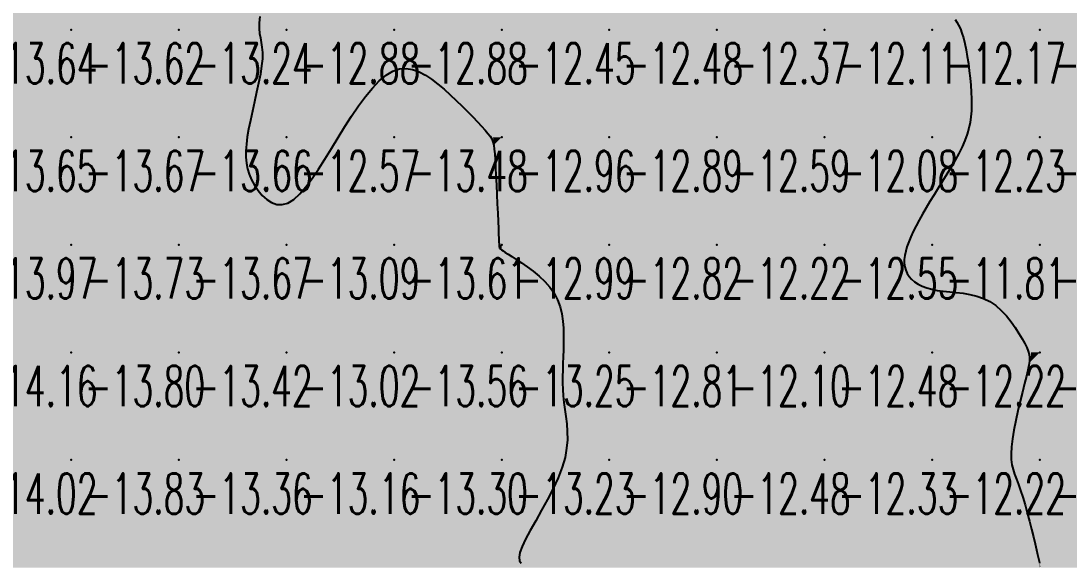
# Model space of a CAD drawing. Header units: millimetres. Extents: x 88261 to 90953, y 390274 to 392322.
# Drawn here: x 89645.6 to 89743, y 391867.7 to 391918.1 of the extents above; entities that cross this region are included whole.
import ezdxf
from ezdxf.enums import TextEntityAlignment as Align

# ---------------------------------------------------------------- set-up
doc = ezdxf.new("R2010")
doc.units = ezdxf.units.MM
doc.header["$LTSCALE"] = 25
for name, color, linetype in [('CN_03_00', 7, 'Continuous'), ('COTEAlt', 7, 'Continuous'), ('TN_COLORIAGE', 7, 'Continuous')]:
    doc.layers.add(name, color=color, linetype=linetype)
doc.styles.add('Simplex 1.0', font='Simplex.shx', dxfattribs={"width": 0.99, "height": 2.5})
doc.styles.get("Standard").update_dxf_attribs({"font": 'times.ttf'})

# ---------------------------------------------------------------- blocks, each defined once
blk = doc.blocks.new('COTE')
at = {"color": 0}
blk.add_point((0, 0), dxfattribs=at)
at = {"layer": 'COTEAlt'}
blk.add_attdef('ALT', text='', height=3.75, dxfattribs=at).set_placement((1.25, -1.25), align=Align.TOP_LEFT)

msp = doc.modelspace()

# ---------------------------------------------------------------- linework, layer by layer
at = {"layer": 'CN_03_00', "flags": 128}
for points, elevation in [([(89667.759, 391918.469), (89667.699, 391917.867), (89667.701, 391917.353), (89667.748, 391916.898), (89667.82, 391916.475), (89667.9, 391916.055), (89667.97, 391915.612), (89668.01, 391915.116), (89668.004, 391914.54), (89667.937, 391913.865), (89667.818, 391913.104), (89667.66, 391912.281), (89667.475, 391911.416), (89667.277, 391910.534), (89667.077, 391909.656), (89666.89, 391908.804), (89666.727, 391908.001), (89666.601, 391907.265), (89666.516, 391906.59), (89666.473, 391905.967), (89666.477, 391905.386), (89666.53, 391904.837), (89666.634, 391904.311), (89666.793, 391903.797), (89667.009, 391903.286), (89667.283, 391902.773), (89667.611, 391902.279), (89667.988, 391901.829), (89668.406, 391901.448), (89668.861, 391901.161), (89669.346, 391900.994), (89669.855, 391900.972), (89670.383, 391901.121), (89670.924, 391901.457), (89671.477, 391901.964), (89672.043, 391902.618), (89672.62, 391903.393), (89673.208, 391904.265), (89673.807, 391905.209), (89674.417, 391906.2), (89675.037, 391907.213), (89675.666, 391908.224), (89676.303, 391909.211), (89676.945, 391910.151), (89677.589, 391911.022), (89678.234, 391911.803), (89678.875, 391912.472), (89679.512, 391913.006), (89680.141, 391913.383), (89680.76, 391913.589), (89681.37, 391913.636), (89681.972, 391913.545), (89682.567, 391913.334), (89683.155, 391913.023), (89683.738, 391912.633), (89684.317, 391912.184), (89684.893, 391911.694), (89685.464, 391911.183), (89686.025, 391910.661), (89686.567, 391910.141), (89687.082, 391909.631), (89687.561, 391909.142), (89687.998, 391908.685), (89688.382, 391908.271), (89688.707, 391907.908), (89688.966, 391907.602), (89689.167, 391907.334), (89689.317, 391907.079), (89689.426, 391906.813), (89689.504, 391906.51), (89689.558, 391906.145), (89689.599, 391905.695), (89689.634, 391905.134), (89689.673, 391904.447), (89689.713, 391903.658), (89689.756, 391902.804), (89689.798, 391901.918), (89689.839, 391901.036), (89689.877, 391900.191), (89689.911, 391899.419), (89689.939, 391898.754), (89689.961, 391898.222), (89689.978, 391897.814), (89689.99, 391897.513), (89690, 391897.3), (89690.008, 391897.158), (89690.016, 391897.069), (89690.026, 391897.015), (89690.039, 391896.978), (89690.058, 391896.942), (89690.091, 391896.9), (89690.149, 391896.844), (89690.244, 391896.769), (89690.384, 391896.668), (89690.58, 391896.534), (89690.844, 391896.362), (89691.185, 391896.144), (89691.608, 391895.877), (89692.096, 391895.56), (89692.627, 391895.196), (89693.177, 391894.786), (89693.725, 391894.333), (89694.247, 391893.838), (89694.72, 391893.303), (89695.123, 391892.73), (89695.438, 391892.123), (89695.67, 391891.486), (89695.832, 391890.829), (89695.934, 391890.156), (89695.989, 391889.477), (89696.007, 391888.798), (89696, 391888.125), (89695.979, 391887.467), (89695.955, 391886.828), (89695.932, 391886.206), (89695.915, 391885.597), (89695.906, 391884.994), (89695.909, 391884.395), (89695.929, 391883.794), (89695.968, 391883.187), (89696.03, 391882.569), (89696.116, 391881.935), (89696.209, 391881.28), (89696.292, 391880.597), (89696.344, 391879.881), (89696.348, 391879.125), (89696.283, 391878.324), (89696.132, 391877.471), (89695.875, 391876.56), (89695.502, 391875.591), (89695.036, 391874.585), (89694.511, 391873.566), (89693.959, 391872.561), (89693.414, 391871.595), (89692.907, 391870.695), (89692.471, 391869.886), (89692.14, 391869.194), (89691.939, 391868.637), (89691.865, 391868.204), (89691.909, 391867.875), (89692.063, 391867.632)], -13), ([(89732.379, 391918.186), (89732.55, 391917.941), (89732.715, 391917.655), (89732.873, 391917.32), (89733.022, 391916.929), (89733.162, 391916.474), (89733.292, 391915.951), (89733.412, 391915.37), (89733.522, 391914.745), (89733.619, 391914.089), (89733.704, 391913.415), (89733.777, 391912.739), (89733.836, 391912.073), (89733.881, 391911.432), (89733.911, 391910.824), (89733.921, 391910.247), (89733.906, 391909.691), (89733.862, 391909.148), (89733.784, 391908.611), (89733.667, 391908.07), (89733.505, 391907.519), (89733.294, 391906.949), (89733.032, 391906.354), (89732.725, 391905.737), (89732.381, 391905.104), (89732.01, 391904.46), (89731.62, 391903.81), (89731.22, 391903.161), (89730.82, 391902.518), (89730.427, 391901.885), (89730.05, 391901.269), (89729.692, 391900.67), (89729.356, 391900.09), (89729.043, 391899.53), (89728.756, 391898.991), (89728.498, 391898.474), (89728.27, 391897.98), (89728.075, 391897.51), (89727.915, 391897.066), (89727.792, 391896.645), (89727.708, 391896.249), (89727.664, 391895.874), (89727.662, 391895.521), (89727.704, 391895.188), (89727.792, 391894.874), (89727.927, 391894.579), (89728.111, 391894.301), (89728.344, 391894.043), (89728.624, 391893.805), (89728.952, 391893.59), (89729.328, 391893.401), (89729.75, 391893.237), (89730.218, 391893.103), (89730.732, 391892.999), (89731.29, 391892.924), (89731.882, 391892.866), (89732.5, 391892.808), (89733.133, 391892.735), (89733.77, 391892.63), (89734.402, 391892.479), (89735.018, 391892.264), (89735.608, 391891.971), (89736.163, 391891.588), (89736.68, 391891.133), (89737.156, 391890.625), (89737.59, 391890.087), (89737.979, 391889.54), (89738.321, 391889.005), (89738.613, 391888.504), (89738.853, 391888.058), (89739.041, 391887.681), (89739.176, 391887.355), (89739.262, 391887.054), (89739.3, 391886.752), (89739.292, 391886.423), (89739.24, 391886.042), (89739.146, 391885.582), (89739.012, 391885.018), (89738.842, 391884.333), (89738.647, 391883.548), (89738.438, 391882.694), (89738.228, 391881.802), (89738.029, 391880.901), (89737.853, 391880.023), (89737.713, 391879.199), (89737.621, 391878.458), (89737.586, 391877.821), (89737.604, 391877.273), (89737.669, 391876.788), (89737.775, 391876.34), (89737.913, 391875.904), (89738.079, 391875.453), (89738.265, 391874.962), (89738.465, 391874.405), (89738.672, 391873.765), (89738.882, 391873.059), (89739.09, 391872.314), (89739.291, 391871.554), (89739.483, 391870.806), (89739.659, 391870.095), (89739.816, 391869.448), (89739.949, 391868.889), (89740.055, 391868.439), (89740.137, 391868.09), (89740.197, 391867.829), (89740.239, 391867.641)], -12)]:
    msp.add_lwpolyline(points, dxfattribs=dict(at, elevation=elevation))
at = {"layer": 'TN_COLORIAGE', "color": 221}
for points in [[(89640.249, 391927.239, -13.374), (89640.249, 391917.239, -13.374), (89650.249, 391927.239, -13.374)], [(89640.249, 391917.239, -13.374), (89650.249, 391917.239, -13.374), (89650.249, 391927.239, -13.374)], [(89650.249, 391917.239, -13), (89659.579, 391926.57, -13), (89650.249, 391927.239, -13), (89659.185, 391927.239, -13)], [(89660.249, 391917.239, -13), (89660.249, 391925.676, -13), (89670.249, 391927.239, -13), (89667.79, 391927.239, -13)], [(89660.249, 391917.239, -13), (89666.901, 391917.239, -13), (89670.249, 391927.239, -13), (89670.249, 391926.168, -13)], [(89650.249, 391917.239, -13), (89659.579, 391926.57, -13), (89660.249, 391917.239, -13), (89660.249, 391925.676, -13)], [(89640.249, 391917.239, -13.62), (89640.249, 391907.239, -13.62), (89650.249, 391917.239, -13.62)], [(89640.249, 391907.239, -13.62), (89650.249, 391907.239, -13.62), (89650.249, 391917.239, -13.62)], [(89650.249, 391917.239, -13.24), (89650.249, 391907.239, -13.24), (89660.249, 391917.239, -13.24)], [(89650.249, 391907.239, -13.24), (89660.249, 391907.239, -13.24), (89660.249, 391917.239, -13.24)], [(89660.249, 391907.239, -13), (89668.7, 391915.69, -13), (89660.249, 391917.239, -13), (89666.901, 391917.239, -13)], [(89666.324, 391907.239, -13.659), (89668.7, 391915.69, -13.659), (89660.249, 391907.239, -13.659)], [(89674.93, 391907.239, -13.484), (89680.249, 391915.288, -13.484), (89680.249, 391907.239, -13.484)], [(89684.918, 391911.909, -13.484), (89680.249, 391915.288, -13.484), (89680.249, 391907.239, -13.484)], [(89684.918, 391911.909, -13.484), (89689.433, 391907.239, -13.484), (89680.249, 391907.239, -13.484)], [(89640.249, 391907.239, -13.672), (89640.249, 391897.239, -13.672), (89650.249, 391907.239, -13.672)], [(89640.249, 391897.239, -13.672), (89650.249, 391897.239, -13.672), (89650.249, 391907.239, -13.672)], [(89650.249, 391907.239, -13.659), (89650.249, 391897.239, -13.659), (89660.249, 391907.239, -13.659)], [(89650.249, 391897.239, -13.659), (89660.249, 391897.239, -13.659), (89660.249, 391907.239, -13.659)], [(89660.249, 391897.239, -13), (89666.37, 391903.361, -13), (89660.249, 391907.239, -13), (89666.324, 391907.239, -13)], [(89680.249, 391907.239, -13), (89674.93, 391907.239, -13), (89670.249, 391897.239, -13), (89670.249, 391899.031, -13)], [(89670.249, 391897.239, -13.484), (89680.249, 391897.239, -13.484), (89680.249, 391907.239, -13.484)], [(89680.249, 391897.239, -13), (89689.59, 391906.581, -13), (89680.249, 391907.239, -13), (89689.433, 391907.239, -13)], [(89689.59, 391906.581, -13.61), (89690.014, 391897.239, -13.61), (89680.249, 391897.239, -13.61)], [(89660.249, 391897.239, -13), (89666.37, 391903.361, -13), (89670.249, 391897.239, -13), (89670.249, 391899.031, -13)], [(89640.249, 391895.703, -13.729), (89643.905, 391890.895, -13.729), (89640.249, 391897.239, -13.729), (89650.249, 391897.239, -13.729)], [(89644.637, 391887.239, -13.729), (89643.905, 391890.895, -13.729), (89650.249, 391887.239, -13.729), (89650.249, 391897.239, -13.729)], [(89650.249, 391897.239, -13.672), (89650.249, 391887.239, -13.672), (89660.249, 391897.239, -13.672)], [(89650.249, 391887.239, -13.672), (89660.249, 391887.239, -13.672), (89660.249, 391897.239, -13.672)], [(89660.249, 391897.239, -13.093), (89660.249, 391887.239, -13.093), (89670.249, 391897.239, -13.093)], [(89660.249, 391887.239, -13.093), (89670.249, 391887.239, -13.093), (89670.249, 391897.239, -13.093)], [(89670.249, 391887.239, -13.61), (89680.249, 391887.239, -13.61), (89680.249, 391897.239, -13.61)], [(89670.249, 391897.239, -13.61), (89670.249, 391887.239, -13.61), (89680.249, 391897.239, -13.61)], [(89680.249, 391897.239, -13), (89690.014, 391897.239, -13), (89680.249, 391887.239, -13), (89689.993, 391896.983, -13)], [(89680.249, 391887.239, -13), (89689.993, 391896.983, -13), (89690.249, 391887.239, -13), (89690.249, 391896.693, -13)], [(89696.121, 391893.112, -13.254), (89690.249, 391896.693, -13.254), (89690.249, 391887.239, -13.254)], [(89696.002, 391887.239, -13.254), (89696.121, 391893.112, -13.254), (89690.249, 391887.239, -13.254)], [(89641.109, 391878.1, -13.8), (89644.637, 391887.239, -13.8), (89650.249, 391887.239, -13.8)], [(89641.249, 391877.239, -13.8), (89641.109, 391878.1, -13.8), (89650.249, 391877.239, -13.8), (89650.249, 391887.239, -13.8)], [(89650.249, 391877.239, -13.424), (89660.249, 391877.239, -13.424), (89660.249, 391887.239, -13.424)], [(89650.249, 391887.239, -13.424), (89650.249, 391877.239, -13.424), (89660.249, 391887.239, -13.424)], [(89660.249, 391877.239, -13.015), (89670.249, 391877.239, -13.015), (89670.249, 391887.239, -13.015)], [(89660.249, 391887.239, -13.015), (89660.249, 391877.239, -13.015), (89670.249, 391887.239, -13.015)], [(89670.249, 391877.239, -13.559), (89680.249, 391877.239, -13.559), (89680.249, 391887.239, -13.559)], [(89670.249, 391887.239, -13.559), (89670.249, 391877.239, -13.559), (89680.249, 391887.239, -13.559)], [(89680.249, 391877.239, -13.254), (89690.249, 391877.239, -13.254), (89690.249, 391887.239, -13.254)], [(89680.249, 391887.239, -13.254), (89680.249, 391877.239, -13.254), (89690.249, 391887.239, -13.254)], [(89690.249, 391887.239, -13), (89696.002, 391887.239, -13), (89690.249, 391877.239, -13), (89695.743, 391882.733, -13)], [(89695.743, 391882.733, -13.229), (89697.207, 391877.239, -13.229), (89690.249, 391877.239, -13.229)], [(89640.249, 391867.239, -13.831), (89650.249, 391867.239, -13.831), (89650.249, 391877.239, -13.831)], [(89641.249, 391877.239, -13.823), (89640.249, 391876.279, -13.823), (89650.249, 391877.239, -13.823), (89640.249, 391867.239, -13.823)], [(89650.249, 391867.239, -13.356), (89660.249, 391867.239, -13.356), (89660.249, 391877.239, -13.356)], [(89650.249, 391877.239, -13.356), (89650.249, 391867.239, -13.356), (89660.249, 391877.239, -13.356)], [(89660.249, 391867.239, -13.16), (89670.249, 391867.239, -13.16), (89670.249, 391877.239, -13.16)], [(89660.249, 391877.239, -13.16), (89660.249, 391867.239, -13.16), (89670.249, 391877.239, -13.16)], [(89670.249, 391867.239, -13.303), (89680.249, 391867.239, -13.303), (89680.249, 391877.239, -13.303)], [(89670.249, 391877.239, -13.303), (89670.249, 391867.239, -13.303), (89680.249, 391877.239, -13.303)], [(89680.249, 391867.239, -13.229), (89690.249, 391867.239, -13.229), (89690.249, 391877.239, -13.229)], [(89680.249, 391877.239, -13.229), (89680.249, 391867.239, -13.229), (89690.249, 391877.239, -13.229)], [(89690.249, 391877.239, -13), (89697.207, 391877.239, -13), (89690.249, 391867.239, -13), (89690.68, 391867.671, -13)], [(89690.68, 391867.671, -13.005), (89692.912, 391867.239, -13.005), (89690.249, 391867.239, -13.005)]]:
    msp.add_solid(points, dxfattribs=at)
at = {"layer": 'TN_COLORIAGE', "color": 211}
for points in [[(89670.249, 391926.168, -12.746), (89670.788, 391927.239, -12.746), (89670.249, 391917.239, -12.746), (89680.249, 391927.239, -12.746)], [(89670.249, 391917.239, -12.746), (89680.249, 391917.239, -12.746), (89680.249, 391927.239, -12.746)], [(89680.249, 391927.239, -12.522), (89680.249, 391917.239, -12.522), (89690.249, 391927.239, -12.522)], [(89680.249, 391917.239, -12.522), (89690.249, 391917.239, -12.522), (89690.249, 391927.239, -12.522)], [(89690.249, 391927.239, -12.226), (89690.249, 391917.239, -12.226), (89700.249, 391927.239, -12.226)], [(89690.249, 391917.239, -12.226), (89700.249, 391917.239, -12.226), (89700.249, 391927.239, -12.226)], [(89700.249, 391927.239, -12.011), (89700.249, 391917.239, -12.011), (89710.249, 391927.239, -12.011)], [(89700.249, 391917.239, -12.011), (89710.249, 391917.239, -12.011), (89710.249, 391927.239, -12.011)], [(89710.249, 391917.239, -12), (89716.118, 391923.108, -12), (89710.249, 391927.239, -12), (89710.665, 391927.239, -12)], [(89670.249, 391926.168, -12.879), (89666.901, 391917.239, -12.879), (89670.249, 391917.239, -12.879)], [(89710.249, 391917.239, -12), (89716.118, 391923.108, -12), (89720.249, 391917.239, -12), (89720.249, 391920.297, -12)], [(89722.187, 391919.177, -12.114), (89720.249, 391920.297, -12.114), (89720.249, 391917.239, -12.114)], [(89730.249, 391917.239, -12), (89730.249, 391919.819, -12), (89720.249, 391917.239, -12), (89722.187, 391919.177, -12)], [(89731.87, 391918.861, -12.166), (89730.249, 391919.819, -12.166), (89730.249, 391917.239, -12.166)], [(89731.87, 391918.861, -12.166), (89733.266, 391917.239, -12.166), (89730.249, 391917.239, -12.166)], [(89668.7, 391915.69, -12.574), (89666.324, 391907.239, -12.574), (89670.249, 391917.239, -12.574), (89670.249, 391907.239, -12.574)], [(89666.901, 391917.239, -12.879), (89668.7, 391915.69, -12.879), (89670.249, 391917.239, -12.879)], [(89670.249, 391917.239, -12.883), (89670.249, 391907.239, -12.883), (89680.249, 391917.239, -12.883)], [(89680.249, 391915.288, -12.574), (89674.93, 391907.239, -12.574), (89680.249, 391917.239, -12.574), (89670.249, 391907.239, -12.574)], [(89680.249, 391915.288, -12.448), (89684.918, 391911.909, -12.448), (89680.249, 391917.239, -12.448), (89690.249, 391917.239, -12.448)], [(89689.433, 391907.239, -12.448), (89684.918, 391911.909, -12.448), (89690.249, 391907.239, -12.448), (89690.249, 391917.239, -12.448)], [(89690.249, 391917.239, -12.476), (89690.249, 391907.239, -12.476), (89700.249, 391917.239, -12.476)], [(89690.249, 391907.239, -12.476), (89700.249, 391907.239, -12.476), (89700.249, 391917.239, -12.476)], [(89700.249, 391917.239, -12.369), (89700.249, 391907.239, -12.369), (89710.249, 391917.239, -12.369)], [(89700.249, 391907.239, -12.369), (89710.249, 391907.239, -12.369), (89710.249, 391917.239, -12.369)], [(89710.249, 391917.239, -12.114), (89710.249, 391907.239, -12.114), (89720.249, 391917.239, -12.114)], [(89710.249, 391907.239, -12.114), (89720.249, 391907.239, -12.114), (89720.249, 391917.239, -12.114)], [(89720.249, 391917.239, -12.166), (89720.249, 391907.239, -12.166), (89730.249, 391917.239, -12.166)], [(89720.249, 391907.239, -12.166), (89730.249, 391907.239, -12.166), (89730.249, 391917.239, -12.166)], [(89730.249, 391907.239, -12), (89734.037, 391911.028, -12), (89730.249, 391917.239, -12), (89733.266, 391917.239, -12)], [(89733.87, 391907.239, -12.234), (89734.037, 391911.028, -12.234), (89730.249, 391907.239, -12.234)], [(89666.324, 391907.239, -12.574), (89666.37, 391903.361, -12.574), (89670.249, 391907.239, -12.574)], [(89670.249, 391899.031, -12.574), (89666.37, 391903.361, -12.574), (89670.249, 391907.239, -12.574)], [(89670.249, 391899.031, -12.574), (89674.93, 391907.239, -12.574), (89670.249, 391907.239, -12.574)], [(89689.433, 391907.239, -12.957), (89689.59, 391906.581, -12.957), (89690.249, 391907.239, -12.957)], [(89690.014, 391897.239, -12.957), (89689.59, 391906.581, -12.957), (89690.249, 391897.239, -12.957), (89690.249, 391907.239, -12.957)], [(89690.249, 391907.239, -12.886), (89690.249, 391897.239, -12.886), (89700.249, 391907.239, -12.886)], [(89690.249, 391897.239, -12.886), (89700.249, 391897.239, -12.886), (89700.249, 391907.239, -12.886)], [(89700.249, 391897.239, -12.594), (89710.249, 391897.239, -12.594), (89710.249, 391907.239, -12.594)], [(89700.249, 391907.239, -12.594), (89700.249, 391897.239, -12.594), (89710.249, 391907.239, -12.594)], [(89710.249, 391897.239, -12.079), (89720.249, 391897.239, -12.079), (89720.249, 391907.239, -12.079)], [(89710.249, 391907.239, -12.079), (89710.249, 391897.239, -12.079), (89720.249, 391907.239, -12.079)], [(89720.249, 391897.239, -12), (89727.699, 391897.239, -12), (89730.249, 391907.239, -12), (89730.249, 391901.708, -12)], [(89720.249, 391907.239, -12.234), (89720.249, 391897.239, -12.234), (89730.249, 391907.239, -12.234)], [(89733.87, 391907.239, -12.234), (89730.249, 391901.708, -12.234), (89730.249, 391907.239, -12.234)], [(89689.993, 391896.983, -12.985), (89690.014, 391897.239, -12.985), (89690.249, 391897.239, -12.985)], [(89690.249, 391896.693, -12.985), (89689.993, 391896.983, -12.985), (89690.249, 391897.239, -12.985)], [(89690.249, 391896.693, -12.821), (89696.121, 391893.112, -12.821), (89690.249, 391897.239, -12.821), (89700.249, 391897.239, -12.821)], [(89696.121, 391893.112, -12.813), (89696.002, 391887.239, -12.813), (89700.249, 391897.239, -12.813), (89700.249, 391887.239, -12.813)], [(89700.249, 391887.239, -12.221), (89710.249, 391887.239, -12.221), (89710.249, 391897.239, -12.221)], [(89700.249, 391897.239, -12.221), (89700.249, 391887.239, -12.221), (89710.249, 391897.239, -12.221)], [(89710.249, 391887.239, -12.552), (89720.249, 391887.239, -12.552), (89720.249, 391897.239, -12.552)], [(89710.249, 391897.239, -12.552), (89710.249, 391887.239, -12.552), (89720.249, 391897.239, -12.552)], [(89720.249, 391897.239, -12), (89727.699, 391897.239, -12), (89720.249, 391887.239, -12), (89727.404, 391894.395, -12)], [(89720.249, 391887.239, -12), (89727.404, 391894.395, -12), (89730.249, 391887.239, -12), (89730.249, 391892.654, -12)], [(89735.992, 391892.983, -12.223), (89739.428, 391887.239, -12.223), (89730.249, 391887.239, -12.223)], [(89730.249, 391892.654, -12.223), (89735.992, 391892.983, -12.223), (89730.249, 391887.239, -12.223)], [(89697.207, 391877.239, -12.813), (89695.743, 391882.733, -12.813), (89700.249, 391877.239, -12.813), (89700.249, 391887.239, -12.813)], [(89695.743, 391882.733, -12.813), (89696.002, 391887.239, -12.813), (89700.249, 391887.239, -12.813)], [(89700.249, 391877.239, -12.097), (89710.249, 391877.239, -12.097), (89710.249, 391887.239, -12.097)], [(89700.249, 391887.239, -12.097), (89700.249, 391877.239, -12.097), (89710.249, 391887.239, -12.097)], [(89710.249, 391877.239, -12.475), (89720.249, 391877.239, -12.475), (89720.249, 391887.239, -12.475)], [(89710.249, 391887.239, -12.475), (89710.249, 391877.239, -12.475), (89720.249, 391887.239, -12.475)], [(89720.249, 391887.239, -12.223), (89720.249, 391877.239, -12.223), (89730.249, 391887.239, -12.223)], [(89720.249, 391877.239, -12.223), (89730.249, 391877.239, -12.223), (89730.249, 391887.239, -12.223)], [(89730.249, 391887.239, -12), (89739.428, 391887.239, -12), (89730.249, 391877.239, -12), (89739.416, 391886.407, -12)], [(89736.98, 391877.239, -12.219), (89739.416, 391886.407, -12.219), (89730.249, 391877.239, -12.219)], [(89692.912, 391867.239, -12.9), (89690.68, 391867.671, -12.9), (89700.249, 391867.239, -12.9), (89700.249, 391877.239, -12.9)], [(89690.68, 391867.671, -12.9), (89697.207, 391877.239, -12.9), (89700.249, 391877.239, -12.9)], [(89700.249, 391867.239, -12.482), (89710.249, 391867.239, -12.482), (89710.249, 391877.239, -12.482)], [(89700.249, 391877.239, -12.482), (89700.249, 391867.239, -12.482), (89710.249, 391877.239, -12.482)], [(89710.249, 391867.239, -12.331), (89720.249, 391867.239, -12.331), (89720.249, 391877.239, -12.331)], [(89710.249, 391877.239, -12.331), (89710.249, 391867.239, -12.331), (89720.249, 391877.239, -12.331)], [(89720.249, 391867.239, -12.219), (89730.249, 391867.239, -12.219), (89730.249, 391877.239, -12.219)], [(89720.249, 391877.239, -12.219), (89720.249, 391867.239, -12.219), (89730.249, 391877.239, -12.219)], [(89730.249, 391867.239, -12), (89738.39, 391875.381, -12), (89730.249, 391877.239, -12), (89736.98, 391877.239, -12)], [(89730.249, 391867.239, -12), (89738.39, 391875.381, -12), (89740.249, 391867.239, -12), (89740.249, 391867.665, -12)], [(89740.307, 391867.297, -12.005), (89740.249, 391867.665, -12.005), (89740.249, 391867.239, -12.005)]]:
    msp.add_solid(points, dxfattribs=at)
at = {"layer": 'TN_COLORIAGE', "color": 201}
for points in [[(89733.266, 391917.239, -11.145), (89731.87, 391918.861, -11.145), (89740.249, 391917.239, -11.145), (89740.249, 391927.239, -11.145)], [(89740.249, 391927.239, -11.132), (89740.249, 391917.239, -11.132), (89750.249, 391927.239, -11.132)], [(89740.249, 391917.239, -11.132), (89750.249, 391917.239, -11.132), (89750.249, 391927.239, -11.132)], [(89733.266, 391917.239, -11.617), (89734.037, 391911.028, -11.617), (89740.249, 391917.239, -11.617)], [(89734.037, 391911.028, -11.588), (89733.87, 391907.239, -11.588), (89740.249, 391917.239, -11.588), (89740.249, 391907.239, -11.588)], [(89740.249, 391907.239, -11.127), (89750.249, 391907.239, -11.127), (89750.249, 391917.239, -11.127)], [(89740.249, 391917.239, -11.127), (89740.249, 391907.239, -11.127), (89750.249, 391917.239, -11.127)], [(89730.249, 391897.239, -11.588), (89740.249, 391897.239, -11.588), (89740.249, 391907.239, -11.588)], [(89730.249, 391901.708, -11.588), (89733.87, 391907.239, -11.588), (89730.249, 391897.239, -11.588), (89740.249, 391907.239, -11.588)], [(89740.249, 391897.239, -11.27), (89750.249, 391897.239, -11.27), (89750.249, 391907.239, -11.27)], [(89740.249, 391907.239, -11.27), (89740.249, 391897.239, -11.27), (89750.249, 391907.239, -11.27)], [(89730.249, 391901.708, -11.811), (89727.699, 391897.239, -11.811), (89730.249, 391897.239, -11.811)], [(89730.249, 391892.654, -11.811), (89727.404, 391894.395, -11.811), (89730.249, 391897.239, -11.811)], [(89727.404, 391894.395, -11.811), (89727.699, 391897.239, -11.811), (89730.249, 391897.239, -11.811)], [(89735.992, 391892.983, -11.811), (89730.249, 391892.654, -11.811), (89740.249, 391897.239, -11.811), (89730.249, 391897.239, -11.811)], [(89739.428, 391887.239, -11.835), (89735.992, 391892.983, -11.835), (89740.249, 391887.239, -11.835), (89740.249, 391897.239, -11.835)], [(89740.249, 391887.239, -11.255), (89750.249, 391887.239, -11.255), (89750.249, 391897.239, -11.255)], [(89740.249, 391897.239, -11.255), (89740.249, 391887.239, -11.255), (89750.249, 391897.239, -11.255)], [(89739.416, 391886.407, -11.893), (89736.98, 391877.239, -11.893), (89740.249, 391887.239, -11.893), (89740.249, 391877.239, -11.893)], [(89739.416, 391886.407, -11.98), (89739.428, 391887.239, -11.98), (89740.249, 391887.239, -11.98)], [(89740.249, 391877.239, -11.268), (89750.249, 391877.239, -11.268), (89750.249, 391887.239, -11.268)], [(89740.249, 391887.239, -11.268), (89740.249, 391877.239, -11.268), (89750.249, 391887.239, -11.268)], [(89736.98, 391877.239, -11.893), (89738.39, 391875.381, -11.893), (89740.249, 391877.239, -11.893)], [(89740.249, 391867.665, -11.893), (89738.39, 391875.381, -11.893), (89740.249, 391877.239, -11.893)], [(89740.249, 391867.665, -11.188), (89740.307, 391867.297, -11.188), (89740.249, 391877.239, -11.188), (89750.249, 391877.239, -11.188)], [(89740.308, 391867.239, -11.188), (89740.307, 391867.297, -11.188), (89750.249, 391867.239, -11.188), (89750.249, 391877.239, -11.188)]]:
    msp.add_solid(points, dxfattribs=at)

# ---------------------------------------------------------------- block references
at = {"layer": 'COTEAlt'}
ref = msp.add_blockref('COTE', (89640.249, 391917.239), dxfattribs=at)
ref.add_attrib('ALT', '-13.64', dxfattribs={"height": 3.75, "style": 'Simplex 1.0', "width": 0.6}).set_placement((89641.499, 391915.989), align=Align.TOP_LEFT)
ref = msp.add_blockref('COTE', (89650.249, 391917.239), dxfattribs=at)
ref.add_attrib('ALT', '-13.62', dxfattribs={"height": 3.75, "style": 'Simplex 1.0', "width": 0.6}).set_placement((89651.499, 391915.989), align=Align.TOP_LEFT)
ref = msp.add_blockref('COTE', (89660.249, 391917.239), dxfattribs=at)
ref.add_attrib('ALT', '-13.24', dxfattribs={"height": 3.75, "style": 'Simplex 1.0', "width": 0.6}).set_placement((89661.499, 391915.989), align=Align.TOP_LEFT)
ref = msp.add_blockref('COTE', (89670.249, 391917.239), dxfattribs=at)
ref.add_attrib('ALT', '-12.88', dxfattribs={"height": 3.75, "style": 'Simplex 1.0', "width": 0.6}).set_placement((89671.499, 391915.989), align=Align.TOP_LEFT)
ref = msp.add_blockref('COTE', (89680.249, 391917.239), dxfattribs=at)
ref.add_attrib('ALT', '-12.88', dxfattribs={"height": 3.75, "style": 'Simplex 1.0', "width": 0.6}).set_placement((89681.499, 391915.989), align=Align.TOP_LEFT)
ref = msp.add_blockref('COTE', (89690.249, 391917.239), dxfattribs=at)
ref.add_attrib('ALT', '-12.45', dxfattribs={"height": 3.75, "style": 'Simplex 1.0', "width": 0.6}).set_placement((89691.499, 391915.989), align=Align.TOP_LEFT)
ref = msp.add_blockref('COTE', (89700.249, 391917.239), dxfattribs=at)
ref.add_attrib('ALT', '-12.48', dxfattribs={"height": 3.75, "style": 'Simplex 1.0', "width": 0.6}).set_placement((89701.499, 391915.989), align=Align.TOP_LEFT)
ref = msp.add_blockref('COTE', (89710.249, 391917.239), dxfattribs=at)
ref.add_attrib('ALT', '-12.37', dxfattribs={"height": 3.75, "style": 'Simplex 1.0', "width": 0.6}).set_placement((89711.499, 391915.989), align=Align.TOP_LEFT)
ref = msp.add_blockref('COTE', (89720.249, 391917.239), dxfattribs=at)
ref.add_attrib('ALT', '-12.11', dxfattribs={"height": 3.75, "style": 'Simplex 1.0', "width": 0.6}).set_placement((89721.499, 391915.989), align=Align.TOP_LEFT)
ref = msp.add_blockref('COTE', (89730.249, 391917.239), dxfattribs=at)
ref.add_attrib('ALT', '-12.17', dxfattribs={"height": 3.75, "style": 'Simplex 1.0', "width": 0.6}).set_placement((89731.499, 391915.989), align=Align.TOP_LEFT)
ref = msp.add_blockref('COTE', (89740.249, 391917.239), dxfattribs=at)
ref.add_attrib('ALT', '-11.62', dxfattribs={"height": 3.75, "style": 'Simplex 1.0', "width": 0.6}).set_placement((89741.499, 391915.989), align=Align.TOP_LEFT)
ref = msp.add_blockref('COTE', (89640.249, 391907.239), dxfattribs=at)
ref.add_attrib('ALT', '-13.65', dxfattribs={"height": 3.75, "style": 'Simplex 1.0', "width": 0.6}).set_placement((89641.499, 391905.989), align=Align.TOP_LEFT)
ref = msp.add_blockref('COTE', (89650.249, 391907.239), dxfattribs=at)
ref.add_attrib('ALT', '-13.67', dxfattribs={"height": 3.75, "style": 'Simplex 1.0', "width": 0.6}).set_placement((89651.499, 391905.989), align=Align.TOP_LEFT)
ref = msp.add_blockref('COTE', (89660.249, 391907.239), dxfattribs=at)
ref.add_attrib('ALT', '-13.66', dxfattribs={"height": 3.75, "style": 'Simplex 1.0', "width": 0.6}).set_placement((89661.499, 391905.989), align=Align.TOP_LEFT)
ref = msp.add_blockref('COTE', (89670.249, 391907.239), dxfattribs=at)
ref.add_attrib('ALT', '-12.57', dxfattribs={"height": 3.75, "style": 'Simplex 1.0', "width": 0.6}).set_placement((89671.499, 391905.989), align=Align.TOP_LEFT)
ref = msp.add_blockref('COTE', (89680.249, 391907.239), dxfattribs=at)
ref.add_attrib('ALT', '-13.48', dxfattribs={"height": 3.75, "style": 'Simplex 1.0', "width": 0.6}).set_placement((89681.499, 391905.989), align=Align.TOP_LEFT)
ref = msp.add_blockref('COTE', (89690.249, 391907.239), dxfattribs=at)
ref.add_attrib('ALT', '-12.96', dxfattribs={"height": 3.75, "style": 'Simplex 1.0', "width": 0.6}).set_placement((89691.499, 391905.989), align=Align.TOP_LEFT)
ref = msp.add_blockref('COTE', (89700.249, 391907.239), dxfattribs=at)
ref.add_attrib('ALT', '-12.89', dxfattribs={"height": 3.75, "style": 'Simplex 1.0', "width": 0.6}).set_placement((89701.499, 391905.989), align=Align.TOP_LEFT)
ref = msp.add_blockref('COTE', (89710.249, 391907.239), dxfattribs=at)
ref.add_attrib('ALT', '-12.59', dxfattribs={"height": 3.75, "style": 'Simplex 1.0', "width": 0.6}).set_placement((89711.499, 391905.989), align=Align.TOP_LEFT)
ref = msp.add_blockref('COTE', (89720.249, 391907.239), dxfattribs=at)
ref.add_attrib('ALT', '-12.08', dxfattribs={"height": 3.75, "style": 'Simplex 1.0', "width": 0.6}).set_placement((89721.499, 391905.989), align=Align.TOP_LEFT)
ref = msp.add_blockref('COTE', (89730.249, 391907.239), dxfattribs=at)
ref.add_attrib('ALT', '-12.23', dxfattribs={"height": 3.75, "style": 'Simplex 1.0', "width": 0.6}).set_placement((89731.499, 391905.989), align=Align.TOP_LEFT)
ref = msp.add_blockref('COTE', (89740.249, 391907.239), dxfattribs=at)
ref.add_attrib('ALT', '-11.59', dxfattribs={"height": 3.75, "style": 'Simplex 1.0', "width": 0.6}).set_placement((89741.499, 391905.989), align=Align.TOP_LEFT)
ref = msp.add_blockref('COTE', (89640.249, 391897.239), dxfattribs=at)
ref.add_attrib('ALT', '-13.97', dxfattribs={"height": 3.75, "style": 'Simplex 1.0', "width": 0.6}).set_placement((89641.499, 391895.989), align=Align.TOP_LEFT)
ref = msp.add_blockref('COTE', (89650.249, 391897.239), dxfattribs=at)
ref.add_attrib('ALT', '-13.73', dxfattribs={"height": 3.75, "style": 'Simplex 1.0', "width": 0.6}).set_placement((89651.499, 391895.989), align=Align.TOP_LEFT)
ref = msp.add_blockref('COTE', (89660.249, 391897.239), dxfattribs=at)
ref.add_attrib('ALT', '-13.67', dxfattribs={"height": 3.75, "style": 'Simplex 1.0', "width": 0.6}).set_placement((89661.499, 391895.989), align=Align.TOP_LEFT)
ref = msp.add_blockref('COTE', (89670.249, 391897.239), dxfattribs=at)
ref.add_attrib('ALT', '-13.09', dxfattribs={"height": 3.75, "style": 'Simplex 1.0', "width": 0.6}).set_placement((89671.499, 391895.989), align=Align.TOP_LEFT)
ref = msp.add_blockref('COTE', (89680.249, 391897.239), dxfattribs=at)
ref.add_attrib('ALT', '-13.61', dxfattribs={"height": 3.75, "style": 'Simplex 1.0', "width": 0.6}).set_placement((89681.499, 391895.989), align=Align.TOP_LEFT)
ref = msp.add_blockref('COTE', (89690.249, 391897.239), dxfattribs=at)
ref.add_attrib('ALT', '-12.99', dxfattribs={"height": 3.75, "style": 'Simplex 1.0', "width": 0.6}).set_placement((89691.499, 391895.989), align=Align.TOP_LEFT)
ref = msp.add_blockref('COTE', (89700.249, 391897.239), dxfattribs=at)
ref.add_attrib('ALT', '-12.82', dxfattribs={"height": 3.75, "style": 'Simplex 1.0', "width": 0.6}).set_placement((89701.499, 391895.989), align=Align.TOP_LEFT)
ref = msp.add_blockref('COTE', (89710.249, 391897.239), dxfattribs=at)
ref.add_attrib('ALT', '-12.22', dxfattribs={"height": 3.75, "style": 'Simplex 1.0', "width": 0.6}).set_placement((89711.499, 391895.989), align=Align.TOP_LEFT)
ref = msp.add_blockref('COTE', (89720.249, 391897.239), dxfattribs=at)
ref.add_attrib('ALT', '-12.55', dxfattribs={"height": 3.75, "style": 'Simplex 1.0', "width": 0.6}).set_placement((89721.499, 391895.989), align=Align.TOP_LEFT)
ref = msp.add_blockref('COTE', (89730.249, 391897.239), dxfattribs=at)
ref.add_attrib('ALT', '-11.81', dxfattribs={"height": 3.75, "style": 'Simplex 1.0', "width": 0.6}).set_placement((89731.499, 391895.989), align=Align.TOP_LEFT)
ref = msp.add_blockref('COTE', (89740.249, 391897.239), dxfattribs=at)
ref.add_attrib('ALT', '-11.83', dxfattribs={"height": 3.75, "style": 'Simplex 1.0', "width": 0.6}).set_placement((89741.499, 391895.989), align=Align.TOP_LEFT)
ref = msp.add_blockref('COTE', (89640.249, 391887.239), dxfattribs=at)
ref.add_attrib('ALT', '-14.16', dxfattribs={"height": 3.75, "style": 'Simplex 1.0', "width": 0.6}).set_placement((89641.499, 391885.989), align=Align.TOP_LEFT)
ref = msp.add_blockref('COTE', (89650.249, 391887.239), dxfattribs=at)
ref.add_attrib('ALT', '-13.80', dxfattribs={"height": 3.75, "style": 'Simplex 1.0', "width": 0.6}).set_placement((89651.499, 391885.989), align=Align.TOP_LEFT)
ref = msp.add_blockref('COTE', (89660.249, 391887.239), dxfattribs=at)
ref.add_attrib('ALT', '-13.42', dxfattribs={"height": 3.75, "style": 'Simplex 1.0', "width": 0.6}).set_placement((89661.499, 391885.989), align=Align.TOP_LEFT)
ref = msp.add_blockref('COTE', (89670.249, 391887.239), dxfattribs=at)
ref.add_attrib('ALT', '-13.02', dxfattribs={"height": 3.75, "style": 'Simplex 1.0', "width": 0.6}).set_placement((89671.499, 391885.989), align=Align.TOP_LEFT)
ref = msp.add_blockref('COTE', (89680.249, 391887.239), dxfattribs=at)
ref.add_attrib('ALT', '-13.56', dxfattribs={"height": 3.75, "style": 'Simplex 1.0', "width": 0.6}).set_placement((89681.499, 391885.989), align=Align.TOP_LEFT)
ref = msp.add_blockref('COTE', (89690.249, 391887.239), dxfattribs=at)
ref.add_attrib('ALT', '-13.25', dxfattribs={"height": 3.75, "style": 'Simplex 1.0', "width": 0.6}).set_placement((89691.499, 391885.989), align=Align.TOP_LEFT)
ref = msp.add_blockref('COTE', (89700.249, 391887.239), dxfattribs=at)
ref.add_attrib('ALT', '-12.81', dxfattribs={"height": 3.75, "style": 'Simplex 1.0', "width": 0.6}).set_placement((89701.499, 391885.989), align=Align.TOP_LEFT)
ref = msp.add_blockref('COTE', (89710.249, 391887.239), dxfattribs=at)
ref.add_attrib('ALT', '-12.10', dxfattribs={"height": 3.75, "style": 'Simplex 1.0', "width": 0.6}).set_placement((89711.499, 391885.989), align=Align.TOP_LEFT)
ref = msp.add_blockref('COTE', (89720.249, 391887.239), dxfattribs=at)
ref.add_attrib('ALT', '-12.48', dxfattribs={"height": 3.75, "style": 'Simplex 1.0', "width": 0.6}).set_placement((89721.499, 391885.989), align=Align.TOP_LEFT)
ref = msp.add_blockref('COTE', (89730.249, 391887.239), dxfattribs=at)
ref.add_attrib('ALT', '-12.22', dxfattribs={"height": 3.75, "style": 'Simplex 1.0', "width": 0.6}).set_placement((89731.499, 391885.989), align=Align.TOP_LEFT)
ref = msp.add_blockref('COTE', (89740.249, 391887.239), dxfattribs=at)
ref.add_attrib('ALT', '-11.98', dxfattribs={"height": 3.75, "style": 'Simplex 1.0', "width": 0.6}).set_placement((89741.499, 391885.989), align=Align.TOP_LEFT)
ref = msp.add_blockref('COTE', (89640.249, 391877.239), dxfattribs=at)
ref.add_attrib('ALT', '-14.02', dxfattribs={"height": 3.75, "style": 'Simplex 1.0', "width": 0.6}).set_placement((89641.499, 391875.989), align=Align.TOP_LEFT)
ref = msp.add_blockref('COTE', (89650.249, 391877.239), dxfattribs=at)
ref.add_attrib('ALT', '-13.83', dxfattribs={"height": 3.75, "style": 'Simplex 1.0', "width": 0.6}).set_placement((89651.499, 391875.989), align=Align.TOP_LEFT)
ref = msp.add_blockref('COTE', (89660.249, 391877.239), dxfattribs=at)
ref.add_attrib('ALT', '-13.36', dxfattribs={"height": 3.75, "style": 'Simplex 1.0', "width": 0.6}).set_placement((89661.499, 391875.989), align=Align.TOP_LEFT)
ref = msp.add_blockref('COTE', (89670.249, 391877.239), dxfattribs=at)
ref.add_attrib('ALT', '-13.16', dxfattribs={"height": 3.75, "style": 'Simplex 1.0', "width": 0.6}).set_placement((89671.499, 391875.989), align=Align.TOP_LEFT)
ref = msp.add_blockref('COTE', (89680.249, 391877.239), dxfattribs=at)
ref.add_attrib('ALT', '-13.30', dxfattribs={"height": 3.75, "style": 'Simplex 1.0', "width": 0.6}).set_placement((89681.499, 391875.989), align=Align.TOP_LEFT)
ref = msp.add_blockref('COTE', (89690.249, 391877.239), dxfattribs=at)
ref.add_attrib('ALT', '-13.23', dxfattribs={"height": 3.75, "style": 'Simplex 1.0', "width": 0.6}).set_placement((89691.499, 391875.989), align=Align.TOP_LEFT)
ref = msp.add_blockref('COTE', (89700.249, 391877.239), dxfattribs=at)
ref.add_attrib('ALT', '-12.90', dxfattribs={"height": 3.75, "style": 'Simplex 1.0', "width": 0.6}).set_placement((89701.499, 391875.989), align=Align.TOP_LEFT)
ref = msp.add_blockref('COTE', (89710.249, 391877.239), dxfattribs=at)
ref.add_attrib('ALT', '-12.48', dxfattribs={"height": 3.75, "style": 'Simplex 1.0', "width": 0.6}).set_placement((89711.499, 391875.989), align=Align.TOP_LEFT)
ref = msp.add_blockref('COTE', (89720.249, 391877.239), dxfattribs=at)
ref.add_attrib('ALT', '-12.33', dxfattribs={"height": 3.75, "style": 'Simplex 1.0', "width": 0.6}).set_placement((89721.499, 391875.989), align=Align.TOP_LEFT)
ref = msp.add_blockref('COTE', (89730.249, 391877.239), dxfattribs=at)
ref.add_attrib('ALT', '-12.22', dxfattribs={"height": 3.75, "style": 'Simplex 1.0', "width": 0.6}).set_placement((89731.499, 391875.989), align=Align.TOP_LEFT)
ref = msp.add_blockref('COTE', (89740.249, 391877.239), dxfattribs=at)
ref.add_attrib('ALT', '-11.89', dxfattribs={"height": 3.75, "style": 'Simplex 1.0', "width": 0.6}).set_placement((89741.499, 391875.989), align=Align.TOP_LEFT)

doc.saveas('drawing.dxf')
